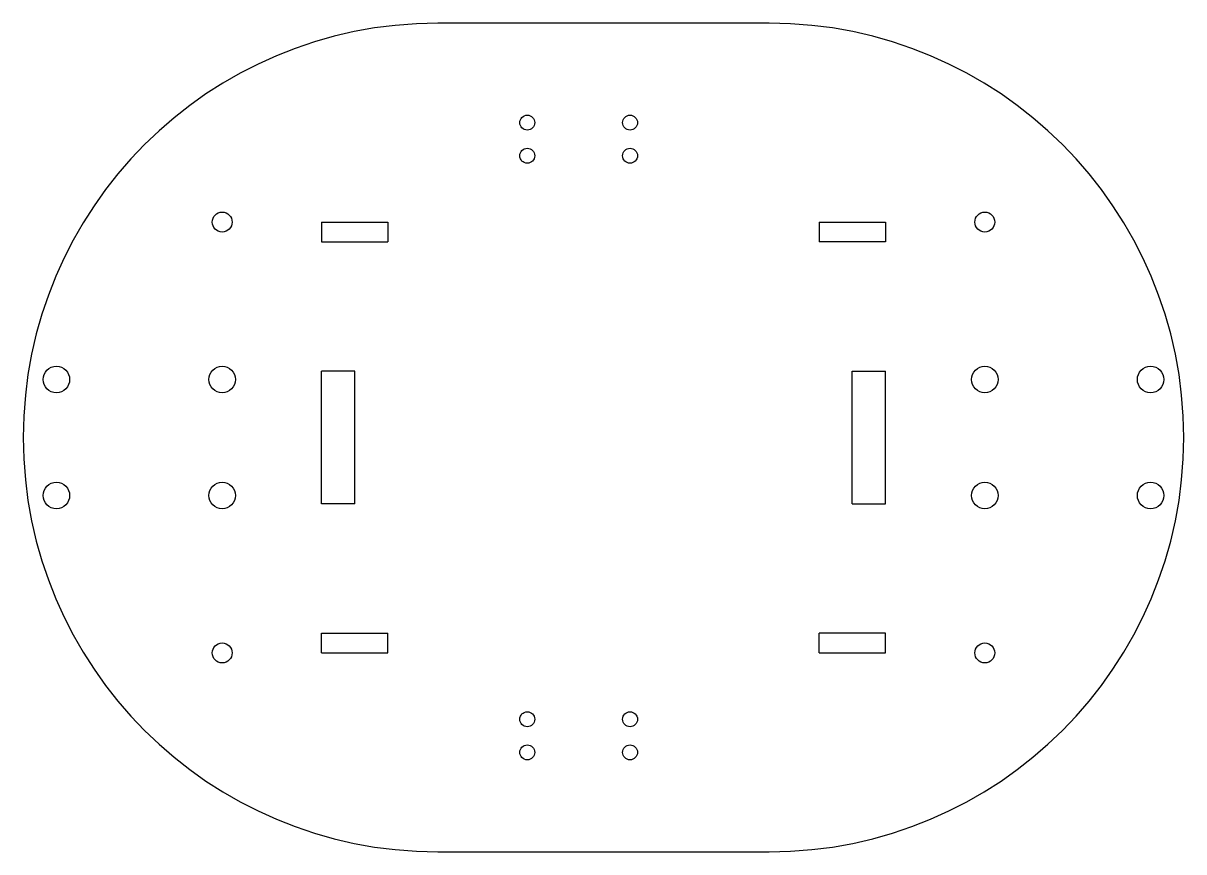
# Model space of a CAD drawing. Header units: millimetres. Extents: x -225 to 125, y -250 to 0.
import ezdxf

# ---------------------------------------------------------------- set-up
doc = ezdxf.new("R2010")
doc.units = ezdxf.units.MM

msp = doc.modelspace()

# ---------------------------------------------------------------- linework, layer by layer
at = {"color": 7, "linetype": 'Continuous', "lineweight": 25}
for p, q in [((0, 0), (-100, 0)), ((-135, -60), (-135, -66)), ((-135, -60), (-115, -60)), ((-115, -60), (-115, -66)), ((15, -60), (15, -66)), ((15, -60), (35, -60)), ((35, -60), (35, -66)), ((-135, -66), (-115, -66)), ((35, -66), (15, -66)), ((-125, -105), (-135, -105)), ((-135, -145), (-135, -105)), ((-125, -145), (-125, -105)), ((25, -145), (25, -105)), ((25, -105), (35, -105)), ((35, -145), (35, -105)), ((-125, -145), (-135, -145)), ((25, -145), (35, -145)), ((-135, -190), (-135, -184)), ((-135, -184), (-115, -184)), ((-115, -190), (-115, -184)), ((15, -190), (15, -184)), ((35, -184), (15, -184)), ((35, -190), (35, -184)), ((-135, -190), (-115, -190)), ((15, -190), (35, -190)), ((-100, -250), (0, -250))]:
    msp.add_line(p, q, dxfattribs=at)
for centre, radius in [((-73, -30), 2.25), ((-42, -30), 2.25), ((-73, -40), 2.25), ((-42, -40), 2.25), ((-165, -60), 3), ((65, -60), 3), ((-215, -107.5), 4), ((-165, -107.5), 4), ((65, -107.5), 4), ((115, -107.5), 4), ((-215, -142.5), 4), ((-165, -142.5), 4), ((65, -142.5), 4), ((115, -142.5), 4), ((-165, -190), 3), ((65, -190), 3), ((-73, -210), 2.25), ((-42, -210), 2.25), ((-73, -220), 2.25), ((-42, -220), 2.25)]:
    msp.add_circle(centre, radius, dxfattribs=at)
for centre, start, end in [((-100, -125), 90, 270), ((0, -125), 270, 90)]:
    msp.add_arc(centre, 125, start, end, dxfattribs=at)

doc.saveas('drawing.dxf')
